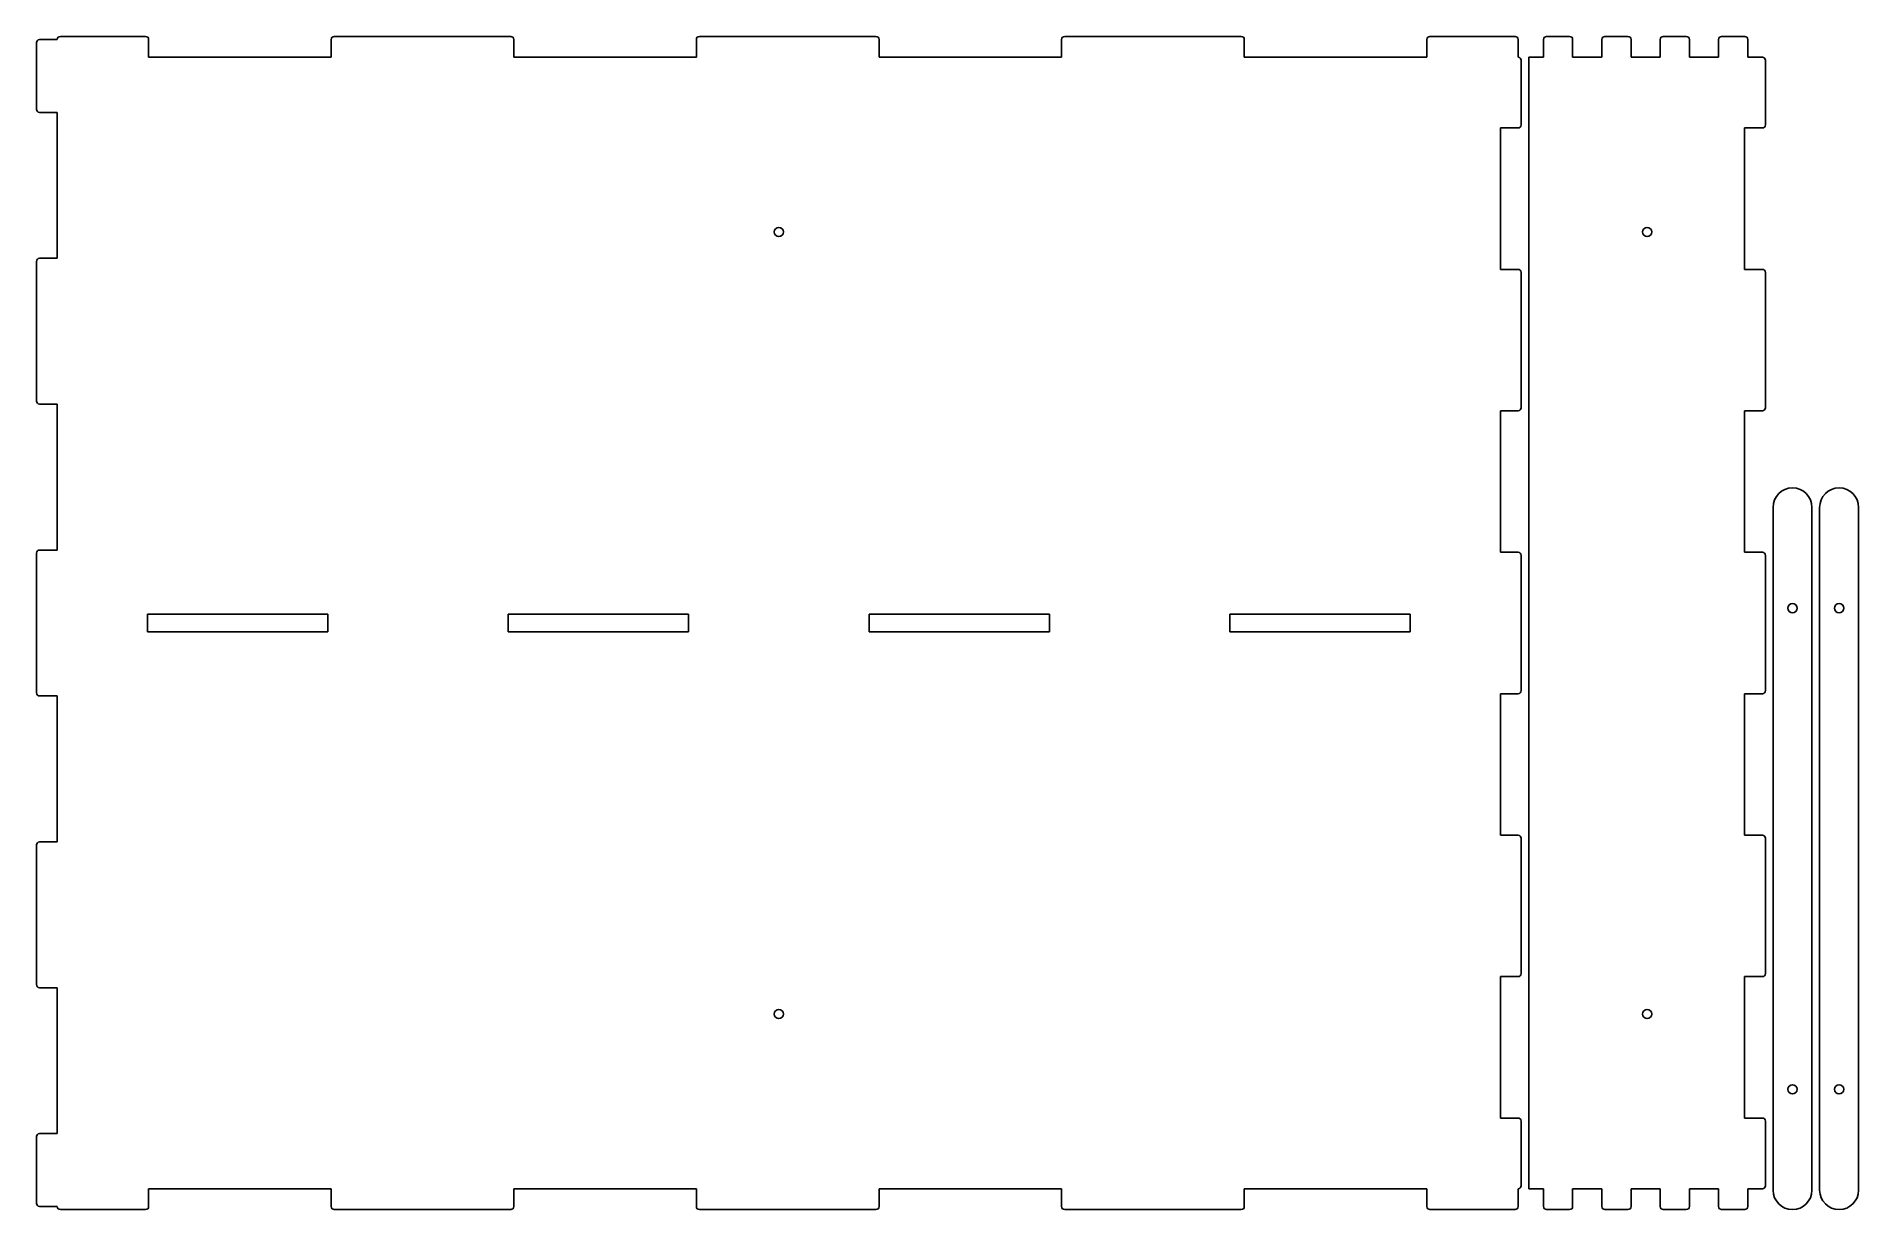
# Model space of a CAD drawing. Header units: millimetres. Extents: x 0 to 1189, y 0 to 766.
import ezdxf

# ---------------------------------------------------------------- set-up
doc = ezdxf.new("R2010")
doc.units = ezdxf.units.MM
doc.layers.add('SheetCutProfiles', color=7, linetype='CONTINUOUS')

msp = doc.modelspace()

# ---------------------------------------------------------------- linework, layer by layer
at = {"layer": 'SheetCutProfiles'}
for p, q in [((0, 718.375), (0, 762)), ((13.6, 764), (2, 764)), ((15.6, 766), (71.2, 766)), ((73.2, 752.4), (73.2, 764)), ((192.4, 764), (192.4, 752.4)), ((194.4, 766), (309.6, 766)), ((311.6, 752.4), (311.6, 764)), ((430.8, 764), (430.8, 752.4)), ((432.8, 766), (548, 766)), ((550, 752.4), (550, 764)), ((669.2, 764), (669.2, 752.4)), ((671.2, 766), (786.4, 766)), ((788.4, 752.4), (788.4, 764)), ((907.6, 764), (907.6, 752.4)), ((909.6, 766), (965.2, 766)), ((967.2, 764), (967.2, 752.4)), ((983.725, 764), (983.725, 752.4)), ((985.725, 766), (1000.775, 766)), ((1002.775, 752.4), (1002.775, 764)), ((1021.825, 764), (1021.825, 752.4)), ((1023.825, 766), (1038.875, 766)), ((1040.875, 752.4), (1040.875, 764)), ((1059.925, 764), (1059.925, 752.4)), ((1061.925, 766), (1076.975, 766)), ((1078.975, 752.4), (1078.975, 764)), ((1098.025, 764), (1098.025, 752.4)), ((1100.025, 766), (1115.075, 766)), ((1117.075, 752.4), (1117.075, 764)), ((192.4, 752.4), (73.2, 752.4)), ((430.8, 752.4), (311.6, 752.4)), ((669.2, 752.4), (550, 752.4)), ((907.6, 752.4), (788.4, 752.4)), ((969.2, 708.225), (969.2, 750.4)), ((974.2, 752.4), (983.725, 752.4)), ((974.2, 752.4), (974.2, 13.6)), ((1002.775, 752.4), (1021.825, 752.4)), ((1040.875, 752.4), (1059.925, 752.4)), ((1078.975, 752.4), (1098.025, 752.4)), ((1117.075, 752.4), (1126.6, 752.4)), ((1128.6, 708.225), (1128.6, 750.4)), ((2, 716.375), (13.6, 716.375)), ((13.6, 716.375), (13.6, 621.125)), ((955.6, 706.225), (967.2, 706.225)), ((955.6, 706.225), (955.6, 613.875)), ((1115, 613.875), (1115, 706.225)), ((1126.6, 706.225), (1115, 706.225)), ((0, 527.875), (0, 619.125)), ((13.6, 621.125), (2, 621.125)), ((967.2, 613.875), (955.6, 613.875)), ((969.2, 523.525), (969.2, 611.875)), ((1115, 613.875), (1126.6, 613.875)), ((1128.6, 523.525), (1128.6, 611.875)), ((2, 525.875), (13.6, 525.875)), ((13.6, 525.875), (13.6, 430.625)), ((955.6, 521.525), (967.2, 521.525)), ((955.6, 521.525), (955.6, 429.175)), ((1115, 429.175), (1115, 521.525)), ((1126.6, 521.525), (1115, 521.525)), ((1133.6, 12.7), (1133.6, 458.5)), ((1159, 12.7), (1159, 458.5)), ((1164, 458.5), (1164, 12.7)), ((1189.4, 458.5), (1189.4, 12.7)), ((0, 337.375), (0, 428.625)), ((13.6, 430.625), (2, 430.625)), ((967.2, 429.175), (955.6, 429.175)), ((1115, 429.175), (1126.6, 429.175)), ((969.2, 338.825), (969.2, 427.175)), ((1128.6, 338.825), (1128.6, 427.175)), ((72.475, 377.2), (72.475, 388.8)), ((72.475, 388.8), (190.225, 388.8)), ((190.225, 388.8), (190.225, 377.2)), ((307.975, 377.2), (307.975, 388.8)), ((307.975, 388.8), (425.725, 388.8)), ((425.725, 388.8), (425.725, 377.2)), ((543.475, 377.2), (543.475, 388.8)), ((543.475, 388.8), (661.225, 388.8)), ((661.225, 388.8), (661.225, 377.2)), ((778.975, 377.2), (778.975, 388.8)), ((778.975, 388.8), (896.725, 388.8)), ((896.725, 388.8), (896.725, 377.2)), ((190.225, 377.2), (72.475, 377.2)), ((425.725, 377.2), (307.975, 377.2)), ((661.225, 377.2), (543.475, 377.2)), ((896.725, 377.2), (778.975, 377.2)), ((2, 335.375), (13.6, 335.375)), ((13.6, 335.375), (13.6, 240.125)), ((955.6, 336.825), (967.2, 336.825)), ((955.6, 336.825), (955.6, 244.475)), ((1115, 244.475), (1115, 336.825)), ((1126.6, 336.825), (1115, 336.825)), ((0, 146.875), (0, 238.125)), ((13.6, 240.125), (2, 240.125)), ((967.2, 244.475), (955.6, 244.475)), ((969.2, 154.125), (969.2, 242.475)), ((1115, 244.475), (1126.6, 244.475)), ((1128.6, 154.125), (1128.6, 242.475)), ((2, 144.875), (13.6, 144.875)), ((13.6, 144.875), (13.6, 49.625)), ((955.6, 152.125), (967.2, 152.125)), ((955.6, 152.125), (955.6, 59.775)), ((1115, 59.775), (1115, 152.125)), ((1126.6, 152.125), (1115, 152.125)), ((967.2, 59.775), (955.6, 59.775)), ((1115, 59.775), (1126.6, 59.775)), ((0, 4), (0, 47.625)), ((13.6, 49.625), (2, 49.625)), ((969.2, 15.6), (969.2, 57.775)), ((1128.6, 15.6), (1128.6, 57.775)), ((73.2, 13.6), (192.4, 13.6)), ((73.2, 2), (73.2, 13.6)), ((192.4, 13.6), (192.4, 2)), ((311.6, 13.6), (430.8, 13.6)), ((311.6, 2), (311.6, 13.6)), ((430.8, 13.6), (430.8, 2)), ((550, 13.6), (669.2, 13.6)), ((550, 2), (550, 13.6)), ((669.2, 13.6), (669.2, 2)), ((788.4, 13.6), (907.6, 13.6)), ((788.4, 2), (788.4, 13.6)), ((907.6, 13.6), (907.6, 2)), ((967.2, 13.6), (967.2, 2)), ((974.2, 13.6), (983.725, 13.6)), ((983.725, 2), (983.725, 13.6)), ((1002.775, 13.6), (1002.775, 2)), ((1002.775, 13.6), (1021.825, 13.6)), ((1021.825, 2), (1021.825, 13.6)), ((1040.875, 13.6), (1040.875, 2)), ((1040.875, 13.6), (1059.925, 13.6)), ((1059.925, 2), (1059.925, 13.6)), ((1078.975, 13.6), (1078.975, 2)), ((1078.975, 13.6), (1098.025, 13.6)), ((1098.025, 2), (1098.025, 13.6)), ((1117.075, 13.6), (1117.075, 2)), ((1126.6, 13.6), (1117.075, 13.6)), ((13.6, 2), (2, 2)), ((15.6, 0), (71.2, 0)), ((194.4, 0), (309.6, 0)), ((432.8, 0), (548, 0)), ((671.2, 0), (786.4, 0)), ((909.6, 0), (965.2, 0)), ((985.725, 0), (1000.775, 0)), ((1023.825, 0), (1038.875, 0)), ((1061.925, 0), (1076.975, 0)), ((1100.025, 0), (1115.075, 0))]:
    msp.add_line(p, q, dxfattribs=at)
for centre in [(484.6, 638.333), (1051.4, 638.333), (1146.3, 392.667), (1176.7, 392.667), (484.6, 127.667), (1051.4, 127.667), (1146.3, 78.533), (1176.7, 78.533)]:
    msp.add_circle(centre, 3, dxfattribs=at)
for centre, radius, start, end in [((2, 762), 2, 90, 180), ((15.6, 764), 2, 90, 180), ((71.2, 764), 2, 0, 90), ((194.4, 764), 2, 90, 180), ((309.6, 764), 2, 0, 90), ((432.8, 764), 2, 90, 180), ((548, 764), 2, 0, 90), ((671.2, 764), 2, 90, 180), ((786.4, 764), 2, 0, 90), ((909.6, 764), 2, 90, 180), ((965.2, 764), 2, 0, 90), ((985.725, 764), 2, 90, 180), ((1000.775, 764), 2, 0, 90), ((1023.825, 764), 2, 90, 180), ((1038.875, 764), 2, 0, 90), ((1061.925, 764), 2, 90, 180), ((1076.975, 764), 2, 0, 90), ((1100.025, 764), 2, 90, 180), ((1115.075, 764), 2, 0, 90), ((967.2, 750.4), 2, 0, 90), ((1126.6, 750.4), 2, 0, 90), ((2, 718.375), 2, 180, -90), ((967.2, 708.225), 2, -90, 0), ((1126.6, 708.225), 2, -90, 0), ((2, 619.125), 2, 90, 180), ((967.2, 611.875), 2, 0, 90), ((1126.6, 611.875), 2, 0, 90), ((2, 527.875), 2, 180, -90), ((967.2, 523.525), 2, -90, 0), ((1126.6, 523.525), 2, -90, 0), ((1146.3, 458.5), 12.7, 0, 180), ((1176.7, 458.5), 12.7, 0, 180), ((2, 428.625), 2, 90, 180), ((967.2, 427.175), 2, 0, 90), ((1126.6, 427.175), 2, 0, 90), ((2, 337.375), 2, 180, -90), ((967.2, 338.825), 2, -90, 0), ((1126.6, 338.825), 2, -90, 0), ((2, 238.125), 2, 90, 180), ((967.2, 242.475), 2, 0, 90), ((1126.6, 242.475), 2, 0, 90), ((2, 146.875), 2, 180, -90), ((967.2, 154.125), 2, -90, 0), ((1126.6, 154.125), 2, -90, 0), ((967.2, 57.775), 2, 0, 90), ((1126.6, 57.775), 2, 0, 90), ((2, 47.625), 2, 90, 180), ((967.2, 15.6), 2, -90, 0), ((1126.6, 15.6), 2, -90, 0), ((1146.3, 12.7), 12.7, 180, 0), ((1176.7, 12.7), 12.7, 180, 0), ((2, 4), 2, 180, -90), ((15.6, 2), 2, -180, -90), ((71.2, 2), 2, -90, 0), ((194.4, 2), 2, -180, -90), ((309.6, 2), 2, -90, 0), ((432.8, 2), 2, -180, -90), ((548, 2), 2, -90, 0), ((671.2, 2), 2, -180, -90), ((786.4, 2), 2, -90, 0), ((909.6, 2), 2, -180, -90), ((965.2, 2), 2, -90, 0), ((985.725, 2), 2, 180, -90), ((1000.775, 2), 2, -90, 0), ((1023.825, 2), 2, 180, -90), ((1038.875, 2), 2, -90, 0), ((1061.925, 2), 2, 180, -90), ((1076.975, 2), 2, -90, 0), ((1100.025, 2), 2, 180, -90), ((1115.075, 2), 2, -90, 0)]:
    msp.add_arc(centre, radius, start, end, dxfattribs=at)

doc.saveas('drawing.dxf')
